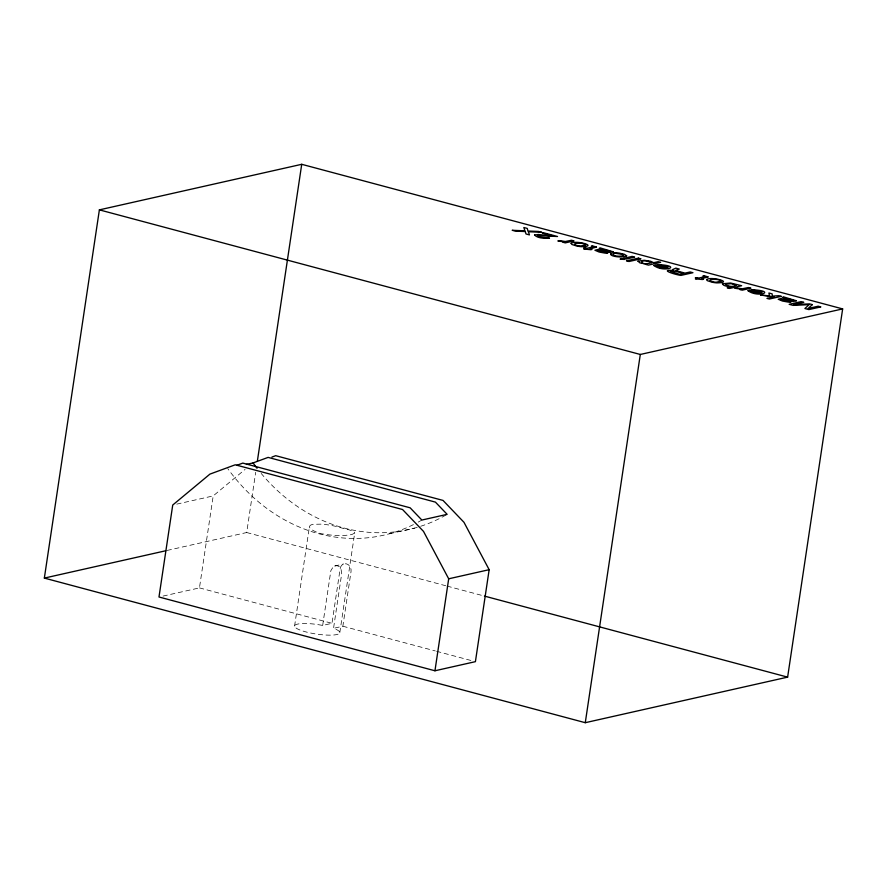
<?xml version="1.0" encoding="UTF-8"?>
<svg xmlns="http://www.w3.org/2000/svg" width="887" height="887" viewBox="0 0 887 887"><rect width="100%" height="100%" fill="white"/><g stroke="black" fill="none" stroke-linecap="round" stroke-linejoin="round"><path stroke-width="0.67" stroke-dasharray="4.43 3.33" d="M163.031 596.086L199.453 587.893L213.19 495.922L245.067 469.411M167.1 550.45L246.697 532.533L255.689 472.305M294.573 626.078L309.419 526.712L310.25 525.292L312.557 524.328L320.806 524.15A22.896 5.389 11.4 0 1 337.903 526.867L343.28 528.43A22.918 4.158 5.5 0 1 354.745 533.087M322.668 625.424L330.851 570.685L333.268 566.726A6.431 5.876 69.7 0 1 337.681 565.884A6.431 5.1 82.4 0 1 340.952 568.778L341.717 573.59L333.534 628.329L336.827 629.726A22.862 4.79 8.5 0 1 324.864 634.981A22.862 4.79 8.5 0 1 294.905 626.976A22.862 4.79 8.5 0 1 317.269 624.492L322.668 625.424L331.993 623.317L340.176 568.578A6.353 5.466 77.3 0 1 346.529 563.888A6.353 5.466 77.3 0 1 351.041 571.483L342.859 626.222L333.534 628.329M339.821 632.575L354.689 533.098L351.695 534.595L343.313 535.659A22.918 4.158 5.5 0 1 320.517 533.553L315.883 531.823A22.896 5.389 11.4 0 1 309.419 526.712M176.779 504.126L213.19 495.922M389.315 533.797L414.606 528.098M334.632 566.028L343.69 563.988M246.697 532.533L445.695 585.73M447.037 586.085L483.093 595.731M199.453 587.893L331.993 623.317M342.859 626.222L435.24 650.925M436.581 651.28L472.727 660.948M417.212 527.355A178.132 153.218 77.3 0 1 261.177 473.403M445.961 515.037A178.132 153.218 77.3 0 1 418.509 526.967M413.431 524.605A178.132 153.218 77.3 0 1 227.782 468.624M421.857 520.048A178.132 153.218 77.3 0 1 418.276 522.077"/><path stroke-width="1.33" d="M44.35 578.091L99.377 209.864L301.724 164.306L842.65 308.909L787.623 677.136L585.276 722.694L44.35 578.091L165.758 550.76M257.33 461.351L301.724 164.306M434.952 670.772L448.689 578.801L423.509 531.402L402.543 509.515L235.243 464.799L209.92 474.113L172.732 505.036L158.984 596.995L434.952 670.772L475.41 661.658L489.158 569.687L463.968 522.299L443.012 500.412L275.702 455.685L271.91 457.082M585.276 722.694L640.303 354.467L842.65 308.909M236.563 465.398L242.827 463.092L410.138 507.807L421.857 520.048L447.148 514.349L435.428 502.12L268.118 457.393L253.072 462.925L246.42 464.422M448.689 578.801L489.158 569.687M99.377 209.864L640.303 354.467M484.435 596.086L787.623 677.136M257.042 468.247A178.132 153.218 77.3 0 1 253.072 462.925M651.878 262.596C637.82 266.876 638.429 257.03 651.878 262.596M736.365 285.215C733.915 287.188 726.83 286.767 725.555 284.239L731.054 283.663L736.365 285.215M613.061 251.764L610.112 252.44L597.882 250.711L607.817 252.939L604.901 253.083L599.124 252.03L594.933 250.256L600.632 248.77L599.412 248.227L600.499 247.983L613.061 251.764M796.338 300.76L793.388 301.436L781.17 299.695L791.093 301.935L788.188 302.079L782.401 301.026L778.209 299.252L783.908 297.766L782.7 297.212L783.775 296.968L796.338 300.76M654.018 265.579C663.975 273.196 683.955 265.679 657.533 264.592L668.21 266.965L667.157 267.73L656.169 264.792L654.018 265.579M748.051 290.714C758.008 298.331 777.977 290.814 751.555 289.727L762.232 292.1L761.179 292.865L750.191 289.927L748.051 290.714M534.584 235.044C537.755 238.448 544.795 238.503 549.508 238.071L541.203 237.217L537.644 235.654L557.524 236.507L543.753 232.826L542.378 233.137L553.322 236.064L538.276 234.49L534.584 235.044M571.117 243.326L571.793 244.435L576.617 245.998A7.24 1.519 8.5 0 0 581.462 246.686C599.224 246.353 575.718 239.889 571.117 243.326M706.584 279.538L707.261 280.647L712.084 282.21A7.24 1.519 8.5 0 0 716.929 282.898C734.691 282.565 711.186 276.112 706.584 279.538M596.474 247.107L589.966 248.892L591.995 249.435L590.797 249.702L583.779 249.025L586.218 248.482L583.823 247.839L587.416 248.205L593.359 246.808L591.396 246.131L592.549 245.876L596.474 247.107M708.026 276.932L701.517 278.706L703.546 279.25L702.349 279.527L695.341 278.851L697.77 278.296L695.375 277.653L698.967 278.03L704.91 276.622L702.947 275.957L704.101 275.691L708.026 276.932M672.734 269.537L673.665 270.457C657.91 269.304 676.06 274.915 680.983 275.402L692.947 272.708L690.164 271.965L685.03 273.118L678.688 271.422L675.916 270.291L679.287 269.06L675.861 268.14L672.734 269.537M585.542 244.923L580.741 245.998A4.014 0.843 8.5 0 1 577.492 245.61C568.301 243.415 583.236 241.774 585.542 244.923M721.009 281.135L716.208 282.21A4.014 0.843 8.5 0 1 712.96 281.822C703.768 279.627 718.703 277.986 721.009 281.135M637.986 261.177L639.971 262.918L647.188 264.182L646.024 264.448L648.475 265.102L660.638 262.364L658.121 261.687L653.664 262.696L650.592 261.244L644.206 260.268L637.986 261.177M626.654 255.811C624.093 258.106 609.014 256.798 610.666 253.571L613.117 254.225C613.915 256.642 620.667 256.576 623.472 255.567L623.761 255.146A3.615 0.754 8.5 0 0 622.563 254.414L613.372 252.961L615.611 252.817A6.021 1.264 8.5 0 1 619.259 253.105L624.426 254.314L626.654 255.811M722.428 283.762C723.293 286.534 728.826 286.246 731.52 286.8L727.185 287.776L729.635 288.43L741.643 285.725L730.611 283.02L722.428 283.762M656.99 266.011L660.061 267.663L665.926 267.974L656.99 266.011M751.012 291.147L754.083 292.799L759.948 293.109L751.012 291.147M670.406 271.2L679.586 274.349L683.677 273.429L675.362 271.256L670.406 271.2M812.337 304.629L808.157 308.476L818.18 306.192L820.841 306.902L808.877 309.596L804.886 308.532L809.088 304.673L793.111 305.383L789.164 304.319L801.127 301.624L803.777 302.334L793.621 304.596L809.587 303.886L812.337 304.629M610.056 251.42L600.211 250.101L605.433 249.968L610.056 251.42M793.333 300.405L783.487 299.096L788.709 298.952L793.333 300.405M559.387 240.621L557.834 240.965L564.398 241.907L562.89 242.24L565.285 242.883L574.011 240.92L571.494 240.244L565.341 241.497L559.387 240.621M621.787 258.76L620.124 259.137L624.348 259.447L621.787 258.76M632.087 256.443L623.406 258.394L625.967 259.082L634.648 257.13L632.087 256.443M638.429 258.139L626.466 260.833L628.983 261.51L640.946 258.816L638.429 258.139M736.299 287.909L734.746 288.253L741.31 289.195L739.802 289.528L742.197 290.171L750.923 288.208L748.406 287.532L742.253 288.796L736.299 287.909M773.885 296.823L766.945 298.387L769.362 299.03L781.336 296.336L778.908 295.693L772.4 296.114L772.122 293.874L768.896 293.009L769.506 295.859L760.492 295.061L773.885 296.823M525.292 231.529L515.513 231.174L512.187 230.287L524.927 230.82L523.818 227.504L527.277 228.425L527.909 231.019L538.52 231.429L541.879 232.327L528.386 231.74L529.45 234.9L525.969 233.968L525.292 231.529"/></g></svg>
